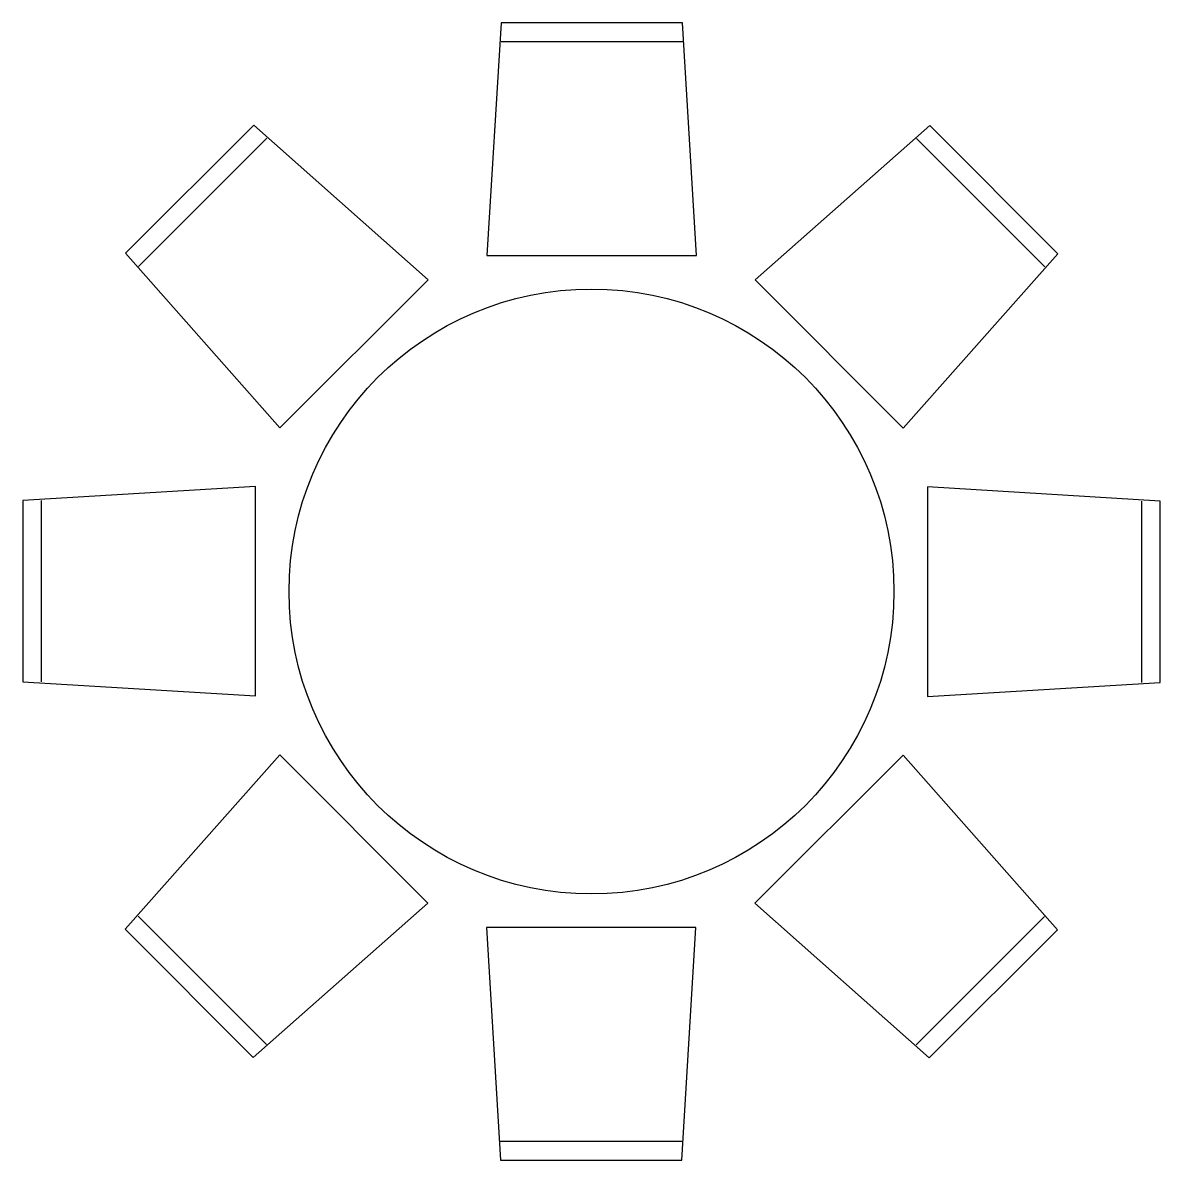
# Model space of a CAD drawing. Header units: millimetres. Extents: x -1222 to 1222, y -1222 to 1222.
import ezdxf

# ---------------------------------------------------------------- set-up
doc = ezdxf.new("R2010")
doc.units = ezdxf.units.MM

# ---------------------------------------------------------------- blocks, each defined once
blk = doc.blocks.new('餐椅')
for p, q in [((-194.9, 500), (-225, 0)), ((194.9, 500), (-194.9, 500)), ((225, 0), (194.9, 500)), ((-194.9, 460), (194.9, 460)), ((-225, 0), (225, 0))]:
    blk.add_line(p, q)

msp = doc.modelspace()

# ---------------------------------------------------------------- linework, layer by layer
at = {"color": 250, "linetype": 'ByBlock', "ltscale": 1500}
msp.add_circle((0, 0), 650, dxfattribs=at)

# ---------------------------------------------------------------- block references
at = {"ltscale": 1500}
for p, rotation in [((0.4, 722.2), 359.9692751929589), ((-510.4, 510.9), 44.96927519278179), ((511, 510.4), 314.9692751931502), ((-722.2, 0.4), 89.96927519295895), ((722.2, -0.4), 269.9692751929588), ((-510.9, -510.4), 134.9692751931503), ((510.4, -511), 224.9692751927818), ((-0.4, -722.2), 179.969275192959)]:
    msp.add_blockref('餐椅', p, dxfattribs=dict(at, rotation=rotation))

doc.saveas('drawing.dxf')
